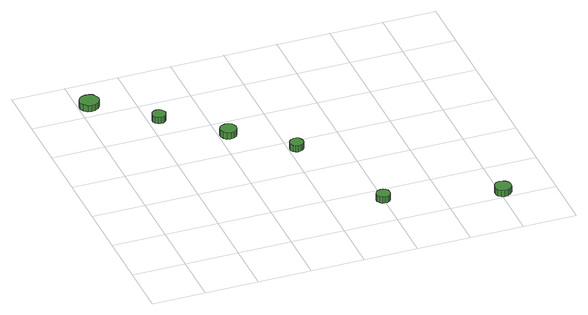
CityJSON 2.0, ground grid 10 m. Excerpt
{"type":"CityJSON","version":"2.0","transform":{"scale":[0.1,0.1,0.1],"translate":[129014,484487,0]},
"CityObjects":{
"tree1":{"type":"SolitaryVegetationObject","attributes":{"function":"something"},"geometry":[{"type":"MultiSurface","lod":"1","boundaries":[[[0,1,2,3,4,5,6,7,8,9,10,11,12,13,14]],[[15,16,17,18,19,20,21,22,23,24,25,26,27,28,29]],[[0,29,28,1]],[[1,28,27,2]],[[2,27,26,3]],[[3,26,25,4]],[[4,25,24,5]],[[5,24,23,6]],[[6,23,22,7]],[[7,22,21,8]],[[8,21,20,9]],[[9,20,19,10]],[[10,19,18,11]],[[11,18,17,12]],[[12,17,16,13]],[[13,16,15,14]],[[14,15,29,0]]]}]},
"tree2":{"type":"SolitaryVegetationObject","attributes":{"function":"something"},"geometry":[{"type":"MultiSurface","lod":"1","boundaries":[[[30,31,32,33,34,35,36,37,38,39,40,41,42,43,44]],[[45,46,47,48,49,50,51,52,53,54,55,56,57,58,59]],[[30,59,58,31]],[[31,58,57,32]],[[32,57,56,33]],[[33,56,55,34]],[[34,55,54,35]],[[35,54,53,36]],[[36,53,52,37]],[[37,52,51,38]],[[38,51,50,39]],[[39,50,49,40]],[[40,49,48,41]],[[41,48,47,42]],[[42,47,46,43]],[[43,46,45,44]],[[44,45,59,30]]]}]},
"tree3":{"type":"SolitaryVegetationObject","attributes":{"function":"something"},"geometry":[{"type":"MultiSurface","lod":"1","boundaries":[[[60,61,62,63,64,65,66,67,68,69,70,71,72,73,74]],[[75,76,77,78,79,80,81,82,83,84,85,86,87,88,89]],[[60,89,88,61]],[[61,88,87,62]],[[62,87,86,63]],[[63,86,85,64]],[[64,85,84,65]],[[65,84,83,66]],[[66,83,82,67]],[[67,82,81,68]],[[68,81,80,69]],[[69,80,79,70]],[[70,79,78,71]],[[71,78,77,72]],[[72,77,76,73]],[[73,76,75,74]],[[74,75,89,60]]]}]},
"tree4":{"type":"SolitaryVegetationObject","attributes":{"function":"something"},"geometry":[{"type":"MultiSurface","lod":"1","boundaries":[[[90,91,92,93,94,95,96,97,98,99,100,101,102,103,104]],[[105,106,107,108,109,110,111,112,113,114,115,116,117,118,119]],[[90,119,118,91]],[[91,118,117,92]],[[92,117,116,93]],[[93,116,115,94]],[[94,115,114,95]],[[95,114,113,96]],[[96,113,112,97]],[[97,112,111,98]],[[98,111,110,99]],[[99,110,109,100]],[[100,109,108,101]],[[101,108,107,102]],[[102,107,106,103]],[[103,106,105,104]],[[104,105,119,90]]]}]},
"tree5":{"type":"SolitaryVegetationObject","attributes":{"function":"something"},"geometry":[{"type":"MultiSurface","lod":"1","boundaries":[[[120,121,122,123,124,125,126,127,128,129,130,131,132,133,134]],[[135,136,137,138,139,140,141,142,143,144,145,146,147,148,149]],[[120,149,148,121]],[[121,148,147,122]],[[122,147,146,123]],[[123,146,145,124]],[[124,145,144,125]],[[125,144,143,126]],[[126,143,142,127]],[[127,142,141,128]],[[128,141,140,129]],[[129,140,139,130]],[[130,139,138,131]],[[131,138,137,132]],[[132,137,136,133]],[[133,136,135,134]],[[134,135,149,120]]]}]},
"tree6":{"type":"SolitaryVegetationObject","attributes":{"function":"something"},"geometry":[{"type":"MultiSurface","lod":"1","boundaries":[[[150,151,152,153,154,155,156,157,158,159,160,161,162,163,164]],[[165,166,167,168,169,170,171,172,173,174,175,176,177,178,179]],[[150,179,178,151]],[[151,178,177,152]],[[152,177,176,153]],[[153,176,175,154]],[[154,175,174,155]],[[155,174,173,156]],[[156,173,172,157]],[[157,172,171,158]],[[158,171,170,159]],[[159,170,169,160]],[[160,169,168,161]],[[161,168,167,162]],[[162,167,166,163]],[[163,166,165,164]],[[164,165,179,150]]]}]}
},
"vertices":[
[38,531,18],[36,538,18],[32,545,18],[25,548,18],[18,549,18],[11,547,18],[5,542,18],[2,535,18],[2,527,18],[5,521,18],[11,515,18],[18,513,18],[25,514,18],[32,518,18],[36,524,18],[36,524,5],[32,518,5],[25,514,5],[18,513,5],[11,515,5],[5,521,5],[2,527,5],[2,535,5],[5,542,5],[11,547,5],[18,549,5],[25,548,5],[32,545,5],[36,538,5],[38,531,5],
[133,447,18],[131,452,18],[128,457,18],[124,459,18],[118,460,18],[113,458,18],[109,455,18],[107,450,18],[107,444,18],[109,440,18],[113,436,18],[118,434,18],[124,435,18],[128,438,18],[131,442,18],[131,442,5],[128,438,5],[124,435,5],[118,434,5],[113,436,5],[109,440,5],[107,444,5],[107,450,5],[109,455,5],[113,458,5],[118,460,5],[124,459,5],[128,457,5],[131,452,5],[133,447,5],
[233,360,18],[231,366,18],[228,371,18],[222,375,18],[216,375,18],[209,373,18],[205,369,18],[202,363,18],[202,357,18],[205,351,18],[209,346,18],[216,344,18],[222,345,18],[228,348,18],[231,354,18],[231,354,5],[228,348,5],[222,345,5],[216,344,5],[209,346,5],[205,351,5],[202,357,5],[202,363,5],[205,369,5],[209,373,5],[216,375,5],[222,375,5],[228,371,5],[231,366,5],[233,360,5],
[327,276,18],[326,281,18],[323,286,18],[318,288,18],[313,289,18],[308,287,18],[304,283,18],[302,279,18],[302,273,18],[304,268,18],[308,265,18],[313,263,18],[318,264,18],[323,266,18],[326,271,18],[326,271,5],[323,266,5],[318,264,5],[313,263,5],[308,265,5],[304,268,5],[302,273,5],[302,279,5],[304,283,5],[308,287,5],[313,289,5],[318,288,5],[323,286,5],[326,281,5],[327,276,5],
[412,68,18],[411,74,18],[408,78,18],[403,81,18],[398,81,18],[393,80,18],[389,76,18],[386,71,18],[386,66,18],[389,61,18],[393,57,18],[398,56,18],[403,56,18],[408,59,18],[411,63,18],[411,63,5],[408,59,5],[403,56,5],[398,56,5],[393,57,5],[389,61,5],[386,66,5],[386,71,5],[389,76,5],[393,80,5],[398,81,5],[403,81,5],[408,78,5],[411,74,5],[412,68,5],
[621,17,17],[620,24,17],[616,29,17],[611,32,17],[604,33,17],[598,31,17],[593,26,17],[591,21,17],[591,14,17],[593,8,17],[598,4,17],[604,2,17],[611,3,17],[616,6,17],[620,11,17],[620,11,4],[616,6,4],[611,3,4],[604,2,4],[598,4,4],[593,8,4],[591,14,4],[591,21,4],[593,26,4],[598,31,4],[604,33,4],[611,32,4],[616,29,4],[620,24,4],[621,17,4]
]}
